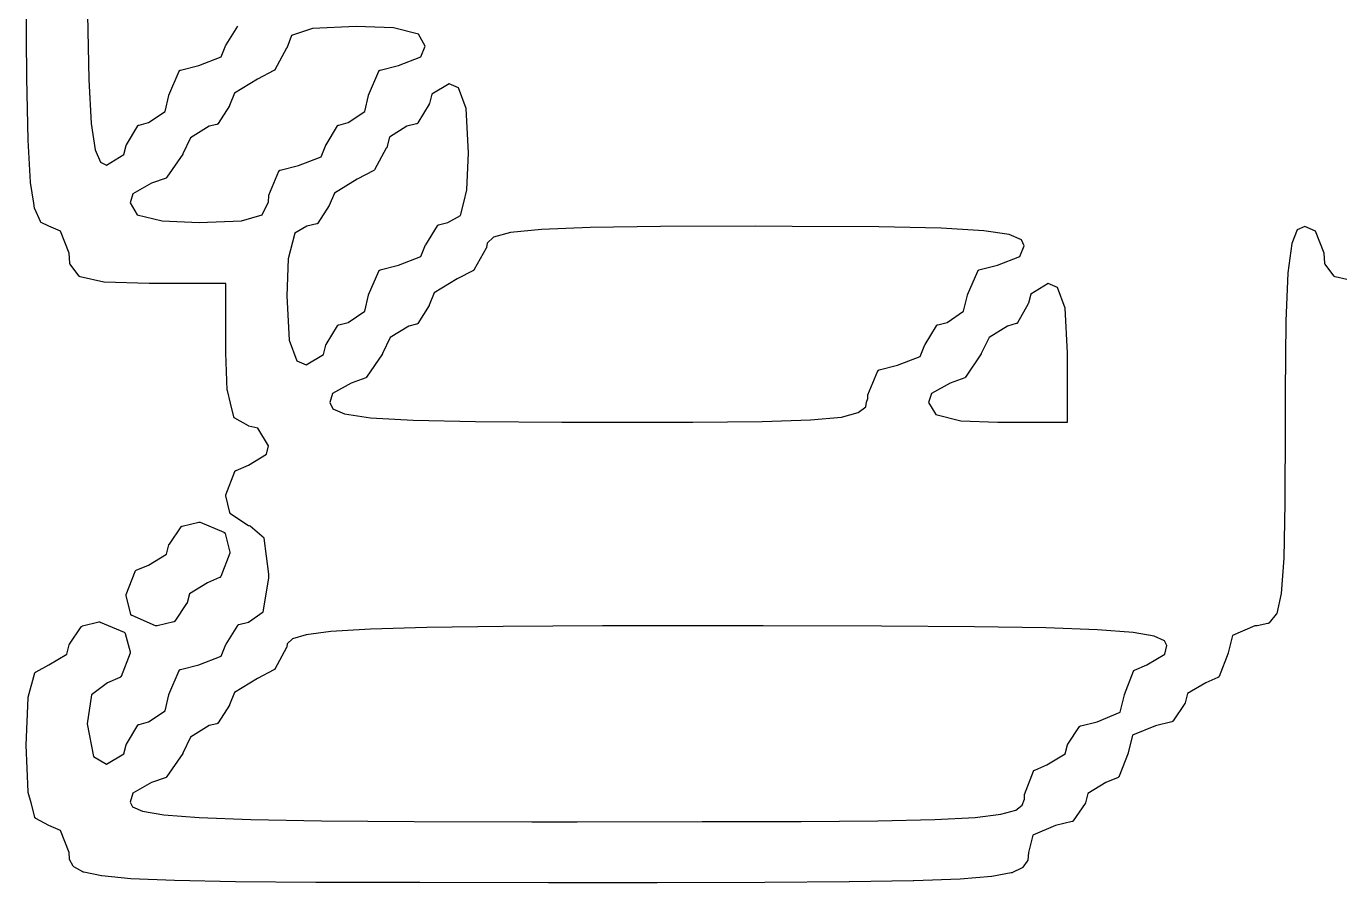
# Model space of a CAD drawing. Header units: millimetres. Extents: x 13 to 222, y -3 to 195.
# Drawn here: x 69.581 to 72.923, y 168.253 to 170.43 of the extents above; entities that cross this region are included whole.
import ezdxf

# ---------------------------------------------------------------- set-up
doc = ezdxf.new("R2010")
doc.units = ezdxf.units.MM
doc.header["$MEASUREMENT"] = 0
doc.layers.add('Silk', color=142, linetype='Continuous')

msp = doc.modelspace()

# ---------------------------------------------------------------- linework, layer by layer
at = {"layer": 'Silk', "linetype": 'Continuous'}
for p, q in [((69.582, 170.2991), (69.581, 170.5167)), ((69.737, 170.4603), (69.74, 170.2949)), ((70.09, 170.383), (70.119, 170.4311)), ((70.309, 170.4246), (70.256, 170.4066)), ((70.42, 170.4298), (70.309, 170.4246)), ((70.515, 170.4264), (70.42, 170.4298)), ((70.579, 170.4103), (70.515, 170.4264)), ((70.596, 170.3801), (70.579, 170.4103)), ((70.077, 170.3526), (70.089, 170.3823)), ((70.089, 170.3826), (70.09, 170.383)), ((70.089, 170.3823), (70.089, 170.3826)), ((70.256, 170.4066), (70.244, 170.3751)), ((70.585, 170.3526), (70.596, 170.3801)), ((70.02, 170.3307), (70.077, 170.3526)), ((70.243, 170.3746), (70.213, 170.3196)), ((70.244, 170.3751), (70.243, 170.3748)), ((70.243, 170.3748), (70.243, 170.3746)), ((70.528, 170.3307), (70.585, 170.3526)), ((69.944, 170.2553), (69.97, 170.316)), ((69.97, 170.3169), (69.971, 170.3172)), ((69.97, 170.3164), (69.97, 170.3169)), ((69.97, 170.316), (69.97, 170.3164)), ((69.971, 170.3178), (69.972, 170.3182)), ((69.971, 170.3174), (69.971, 170.3178)), ((69.971, 170.3172), (69.971, 170.3174)), ((69.972, 170.3185), (69.973, 170.3186)), ((69.972, 170.3183), (69.972, 170.3185)), ((69.972, 170.3182), (69.972, 170.3183)), ((69.973, 170.3189), (70.02, 170.3307)), ((69.973, 170.3186), (69.973, 170.3189)), ((70.211, 170.3176), (70.169, 170.2958)), ((70.212, 170.3182), (70.211, 170.3179)), ((70.211, 170.3179), (70.211, 170.3176)), ((70.213, 170.3191), (70.212, 170.3186)), ((70.212, 170.3186), (70.212, 170.3184)), ((70.212, 170.3184), (70.212, 170.3182)), ((70.213, 170.3196), (70.213, 170.3191)), ((70.452, 170.2553), (70.478, 170.316)), ((70.478, 170.3169), (70.479, 170.3172)), ((70.478, 170.3164), (70.478, 170.3169)), ((70.478, 170.316), (70.478, 170.3164)), ((70.479, 170.3178), (70.48, 170.3182)), ((70.479, 170.3174), (70.479, 170.3178)), ((70.479, 170.3172), (70.479, 170.3174)), ((70.48, 170.3185), (70.481, 170.3186)), ((70.48, 170.3183), (70.48, 170.3185)), ((70.48, 170.3182), (70.48, 170.3183)), ((70.481, 170.3189), (70.528, 170.3307)), ((70.481, 170.3186), (70.481, 170.3189)), ((69.586, 170.1411), (69.582, 170.2991)), ((69.582, 170.2991), (69.582, 170.2991)), ((69.582, 170.2991), (69.582, 170.2991)), ((69.74, 170.2949), (69.746, 170.1831)), ((70.169, 170.2958), (70.111, 170.2603)), ((70.657, 170.2841), (70.613, 170.2574)), ((70.681, 170.2743), (70.657, 170.2841)), ((69.934, 170.2141), (69.944, 170.2545)), ((69.944, 170.2549), (69.944, 170.2553)), ((69.944, 170.2545), (69.944, 170.2549)), ((70.111, 170.2603), (70.098, 170.2291)), ((70.442, 170.2141), (70.452, 170.2545)), ((70.452, 170.2549), (70.452, 170.2553)), ((70.452, 170.2545), (70.452, 170.2549)), ((70.613, 170.2574), (70.607, 170.234)), ((70.7, 170.2213), (70.681, 170.2743)), ((69.892, 170.1854), (69.934, 170.2141)), ((70.098, 170.2283), (70.069, 170.183)), ((70.098, 170.2291), (70.098, 170.2287)), ((70.098, 170.2287), (70.098, 170.2283)), ((70.4, 170.1854), (70.442, 170.2141)), ((70.606, 170.2327), (70.577, 170.1846)), ((70.607, 170.234), (70.606, 170.2333)), ((70.606, 170.2333), (70.606, 170.2327)), ((70.706, 170.1082), (70.7, 170.2213)), ((69.746, 170.1831), (69.756, 170.1159)), ((69.836, 170.129), (69.865, 170.1771)), ((69.865, 170.1779), (69.866, 170.1784)), ((69.865, 170.1774), (69.865, 170.1779)), ((69.865, 170.1772), (69.865, 170.1774)), ((69.865, 170.1771), (69.865, 170.1772)), ((69.866, 170.1786), (69.867, 170.1789)), ((69.866, 170.1785), (69.866, 170.1786)), ((69.866, 170.1784), (69.866, 170.1785)), ((69.867, 170.1792), (69.868, 170.1793)), ((69.867, 170.1789), (69.867, 170.1792)), ((69.868, 170.1793), (69.892, 170.1854)), ((69.868, 170.1793), (69.868, 170.1793)), ((70.046, 170.1761), (69.999, 170.1469)), ((70.066, 170.1808), (70.046, 170.1761)), ((70.067, 170.1809), (70.066, 170.1808)), ((70.066, 170.1808), (70.066, 170.1808)), ((70.068, 170.1814), (70.067, 170.1812)), ((70.067, 170.1812), (70.067, 170.1809)), ((70.069, 170.1822), (70.068, 170.1817)), ((70.068, 170.1817), (70.068, 170.1816)), ((70.068, 170.1816), (70.068, 170.1814)), ((70.069, 170.183), (70.069, 170.1828)), ((70.069, 170.1828), (70.069, 170.1826)), ((70.069, 170.1826), (70.069, 170.1822)), ((70.344, 170.129), (70.373, 170.1771)), ((70.373, 170.1779), (70.374, 170.1784)), ((70.373, 170.1774), (70.373, 170.1779)), ((70.373, 170.1772), (70.373, 170.1774)), ((70.373, 170.1771), (70.373, 170.1772)), ((70.374, 170.1786), (70.375, 170.1789)), ((70.374, 170.1785), (70.374, 170.1786)), ((70.374, 170.1784), (70.374, 170.1785)), ((70.375, 170.1792), (70.376, 170.1793)), ((70.375, 170.1789), (70.375, 170.1792)), ((70.376, 170.1793), (70.4, 170.1854)), ((70.376, 170.1793), (70.376, 170.1793)), ((70.549, 170.1761), (70.505, 170.1483)), ((70.574, 170.1823), (70.549, 170.1761)), ((70.575, 170.1827), (70.574, 170.1824)), ((70.574, 170.1824), (70.574, 170.1824)), ((70.574, 170.1824), (70.574, 170.1823)), ((70.576, 170.183), (70.575, 170.1827)), ((70.577, 170.1842), (70.576, 170.1837)), ((70.576, 170.1837), (70.576, 170.1832)), ((70.576, 170.1832), (70.576, 170.1831)), ((70.576, 170.1831), (70.576, 170.183)), ((70.577, 170.1846), (70.577, 170.1844)), ((70.577, 170.1844), (70.577, 170.1842)), ((69.999, 170.1469), (69.979, 170.1061)), ((70.505, 170.1483), (70.498, 170.1218)), ((69.586, 170.141), (69.586, 170.1411)), ((69.586, 170.1409), (69.586, 170.141)), ((69.592, 170.0337), (69.586, 170.1409)), ((69.756, 170.1159), (69.77, 170.0846)), ((69.829, 170.1042), (69.835, 170.1276)), ((69.835, 170.1283), (69.836, 170.129)), ((69.835, 170.1276), (69.835, 170.1283)), ((70.331, 170.0985), (70.343, 170.1283)), ((70.343, 170.1286), (70.344, 170.129)), ((70.343, 170.1283), (70.343, 170.1286)), ((70.497, 170.1206), (70.467, 170.0656)), ((70.498, 170.1212), (70.497, 170.1206)), ((70.498, 170.1218), (70.498, 170.1212)), ((70.702, 170.0142), (70.706, 170.1082)), ((69.77, 170.0846), (69.785, 170.0776)), ((69.785, 170.0776), (69.829, 170.1042)), ((69.979, 170.1054), (69.939, 170.0464)), ((69.979, 170.1061), (69.979, 170.1058)), ((69.979, 170.1058), (69.979, 170.1054)), ((70.227, 170.0649), (70.274, 170.0767)), ((70.274, 170.0767), (70.331, 170.0985)), ((69.937, 170.0445), (69.9, 170.0311)), ((69.938, 170.0452), (69.937, 170.0449)), ((69.937, 170.0449), (69.937, 170.0445)), ((69.939, 170.0464), (69.938, 170.0459)), ((69.938, 170.0459), (69.938, 170.0454)), ((69.938, 170.0454), (69.938, 170.0453)), ((69.938, 170.0453), (69.938, 170.0452)), ((70.198, 170.0013), (70.224, 170.062)), ((70.224, 170.0629), (70.225, 170.0632)), ((70.224, 170.0624), (70.224, 170.0629)), ((70.224, 170.062), (70.224, 170.0624)), ((70.225, 170.0638), (70.226, 170.0642)), ((70.225, 170.0634), (70.225, 170.0638)), ((70.225, 170.0632), (70.225, 170.0634)), ((70.226, 170.0645), (70.227, 170.0646)), ((70.226, 170.0643), (70.226, 170.0645)), ((70.226, 170.0642), (70.226, 170.0643)), ((70.227, 170.0646), (70.227, 170.0649)), ((70.423, 170.0418), (70.365, 170.0063)), ((70.465, 170.0636), (70.423, 170.0418)), ((70.466, 170.0642), (70.465, 170.0639)), ((70.465, 170.0639), (70.465, 170.0636)), ((70.467, 170.0651), (70.466, 170.0646)), ((70.466, 170.0646), (70.466, 170.0644)), ((70.466, 170.0644), (70.466, 170.0642)), ((70.467, 170.0656), (70.467, 170.0651)), ((69.592, 170.0335), (69.592, 170.0337)), ((69.592, 170.0332), (69.592, 170.0335)), ((69.6, 169.9805), (69.592, 170.0332)), ((69.9, 170.0311), (69.852, 170.0047)), ((70.694, 169.9824), (70.702, 170.0142)), ((69.602, 169.9677), (69.6, 169.9805)), ((69.852, 170.0047), (69.845, 169.9819)), ((69.845, 169.9819), (69.863, 169.9513)), ((70.181, 169.951), (70.197, 169.9839)), ((70.197, 169.9839), (70.198, 169.9996)), ((70.198, 170.0005), (70.198, 170.0013)), ((70.198, 170.0013), (70.198, 170.0013)), ((70.198, 170.0013), (70.198, 170.0013)), ((70.198, 169.9996), (70.198, 170.0005)), ((70.198, 169.9996), (70.198, 169.9996)), ((70.198, 169.9996), (70.198, 169.9996)), ((70.352, 169.9743), (70.323, 169.9299)), ((70.365, 170.0063), (70.352, 169.9751)), ((70.352, 169.9751), (70.352, 169.9747)), ((70.352, 169.9747), (70.352, 169.9743)), ((70.686, 169.9495), (70.694, 169.9824)), ((69.602, 169.9671), (69.602, 169.9677)), ((69.603, 169.9665), (69.602, 169.9671)), ((69.617, 169.9338), (69.603, 169.9665)), ((69.863, 169.9513), (69.927, 169.9353)), ((70.129, 169.9356), (70.181, 169.951)), ((70.654, 169.9315), (70.686, 169.9495)), ((69.617, 169.9337), (69.617, 169.9338)), ((69.617, 169.9336), (69.617, 169.9337)), ((69.617, 169.933), (69.617, 169.9336)), ((69.618, 169.9323), (69.617, 169.933)), ((69.618, 169.9322), (69.618, 169.9323)), ((69.618, 169.9323), (69.618, 169.9323)), ((69.618, 169.9317), (69.618, 169.9322)), ((69.619, 169.9313), (69.618, 169.9317)), ((69.619, 169.9312), (69.619, 169.9313)), ((69.619, 169.9313), (69.619, 169.9313)), ((69.638, 169.9223), (69.619, 169.9312)), ((69.638, 169.9222), (69.638, 169.9223)), ((69.638, 169.9223), (69.638, 169.9223)), ((69.668, 169.9096), (69.638, 169.9222)), ((69.69, 169.8531), (69.668, 169.9096)), ((69.927, 169.9353), (70.021, 169.9318)), ((70.021, 169.9318), (70.129, 169.9356)), ((70.295, 169.9221), (70.264, 169.9041)), ((70.32, 169.9277), (70.295, 169.9221)), ((70.321, 169.9281), (70.32, 169.9278)), ((70.32, 169.9278), (70.32, 169.9278)), ((70.32, 169.9278), (70.32, 169.9277)), ((70.322, 169.9285), (70.321, 169.9284)), ((70.321, 169.9284), (70.321, 169.9281)), ((70.323, 169.9296), (70.322, 169.9291)), ((70.322, 169.9291), (70.322, 169.9286)), ((70.322, 169.9286), (70.322, 169.9285)), ((70.323, 169.9299), (70.323, 169.9297)), ((70.323, 169.9297), (70.323, 169.9296)), ((70.598, 169.875), (70.627, 169.9231)), ((70.627, 169.9239), (70.628, 169.9244)), ((70.627, 169.9234), (70.627, 169.9239)), ((70.627, 169.9232), (70.627, 169.9234)), ((70.627, 169.9231), (70.627, 169.9232)), ((70.628, 169.9246), (70.629, 169.9249)), ((70.628, 169.9245), (70.628, 169.9246)), ((70.628, 169.9244), (70.628, 169.9245)), ((70.629, 169.9252), (70.63, 169.9253)), ((70.629, 169.9249), (70.629, 169.9252)), ((70.63, 169.9253), (70.654, 169.9315)), ((70.63, 169.9253), (70.63, 169.9253)), ((70.892, 169.914), (70.813, 169.9059)), ((71.016, 169.9189), (70.892, 169.914)), ((71.195, 169.9212), (71.016, 169.9189)), ((71.436, 169.9218), (71.195, 169.9212)), ((71.195, 169.9212), (71.195, 169.9212)), ((71.53, 169.9217), (71.436, 169.9218)), ((71.75, 169.9204), (71.53, 169.9217)), ((71.909, 169.917), (71.75, 169.9204)), ((72.017, 169.9107), (71.909, 169.917)), ((72.082, 169.9009), (72.017, 169.9107)), ((72.815, 169.9129), (72.801, 169.8779)), ((72.834, 169.9213), (72.815, 169.9129)), ((72.861, 169.9096), (72.834, 169.9213)), ((72.883, 169.8531), (72.861, 169.9096)), ((70.264, 169.9041), (70.247, 169.8394)), ((70.585, 169.8446), (70.597, 169.8743)), ((70.597, 169.8746), (70.598, 169.875)), ((70.597, 169.8743), (70.597, 169.8746)), ((70.754, 169.879), (70.752, 169.8681)), ((70.77, 169.8941), (70.754, 169.879)), ((70.813, 169.9059), (70.77, 169.8941)), ((72.113, 169.8877), (72.082, 169.9009)), ((72.12, 169.8723), (72.113, 169.8877)), ((72.801, 169.8779), (72.791, 169.8037)), ((69.692, 169.8284), (69.69, 169.8531)), ((70.528, 169.8227), (70.585, 169.8446)), ((70.751, 169.8666), (70.721, 169.8116)), ((70.752, 169.8673), (70.751, 169.8666)), ((70.752, 169.8681), (70.752, 169.8673)), ((72.052, 169.8227), (72.109, 169.8446)), ((72.109, 169.8446), (72.12, 169.8723)), ((72.885, 169.8284), (72.883, 169.8531)), ((69.692, 169.8279), (69.692, 169.8284)), ((69.692, 169.8274), (69.692, 169.8279)), ((69.692, 169.8271), (69.692, 169.8274)), ((69.692, 169.8267), (69.692, 169.8271)), ((69.693, 169.8263), (69.692, 169.8267)), ((69.693, 169.8258), (69.693, 169.8263)), ((69.715, 169.7955), (69.693, 169.8258)), ((70.247, 169.8394), (70.244, 169.7454)), ((70.452, 169.7473), (70.478, 169.808)), ((70.478, 169.8089), (70.479, 169.8092)), ((70.478, 169.8084), (70.478, 169.8089)), ((70.478, 169.808), (70.478, 169.8084)), ((70.479, 169.8098), (70.48, 169.8102)), ((70.479, 169.8094), (70.479, 169.8098)), ((70.479, 169.8092), (70.479, 169.8094)), ((70.48, 169.8105), (70.481, 169.8106)), ((70.48, 169.8103), (70.48, 169.8105)), ((70.48, 169.8102), (70.48, 169.8103)), ((70.481, 169.8109), (70.528, 169.8227)), ((70.481, 169.8106), (70.481, 169.8109)), ((70.719, 169.8096), (70.677, 169.7878)), ((70.72, 169.8102), (70.719, 169.8099)), ((70.719, 169.8099), (70.719, 169.8096)), ((70.721, 169.8111), (70.72, 169.8106)), ((70.72, 169.8106), (70.72, 169.8104)), ((70.72, 169.8104), (70.72, 169.8102)), ((70.721, 169.8116), (70.721, 169.8111)), ((71.976, 169.7473), (72.002, 169.808)), ((72.002, 169.8089), (72.003, 169.8092)), ((72.002, 169.8084), (72.002, 169.8089)), ((72.002, 169.808), (72.002, 169.8084)), ((72.003, 169.8098), (72.004, 169.8102)), ((72.003, 169.8094), (72.003, 169.8098)), ((72.003, 169.8092), (72.003, 169.8094)), ((72.004, 169.8105), (72.005, 169.8106)), ((72.004, 169.8103), (72.004, 169.8105)), ((72.004, 169.8102), (72.004, 169.8103)), ((72.005, 169.8109), (72.052, 169.8227)), ((72.005, 169.8106), (72.005, 169.8109)), ((72.885, 169.8279), (72.885, 169.8284)), ((72.885, 169.8274), (72.885, 169.8279)), ((72.885, 169.8271), (72.885, 169.8274)), ((72.885, 169.8267), (72.885, 169.8271)), ((72.886, 169.8263), (72.885, 169.8267)), ((72.886, 169.8258), (72.886, 169.8263)), ((72.908, 169.7955), (72.886, 169.8258)), ((69.715, 169.7954), (69.715, 169.7955)), ((69.715, 169.7955), (69.715, 169.7955)), ((69.715, 169.7949), (69.715, 169.7954)), ((69.716, 169.7943), (69.715, 169.7949)), ((69.716, 169.7942), (69.716, 169.7943)), ((69.716, 169.7943), (69.716, 169.7943)), ((69.717, 169.7939), (69.716, 169.7942)), ((69.718, 169.7936), (69.717, 169.7939)), ((69.778, 169.7799), (69.718, 169.7936)), ((69.718, 169.7936), (69.718, 169.7936)), ((69.718, 169.7936), (69.718, 169.7936)), ((69.779, 169.7798), (69.778, 169.7799)), ((69.778, 169.7799), (69.778, 169.7799)), ((69.894, 169.7767), (69.779, 169.7798)), ((70.089, 169.7767), (69.894, 169.7767)), ((69.894, 169.7767), (69.894, 169.7767)), ((69.894, 169.7767), (69.894, 169.7767)), ((70.089, 169.6002), (70.089, 169.7767)), ((70.677, 169.7878), (70.619, 169.7523)), ((72.181, 169.7761), (72.137, 169.7494)), ((72.205, 169.7663), (72.181, 169.7761)), ((72.791, 169.8037), (72.786, 169.6808)), ((72.908, 169.7954), (72.908, 169.7955)), ((72.908, 169.7955), (72.908, 169.7955)), ((72.909, 169.7949), (72.908, 169.7954)), ((72.909, 169.7943), (72.909, 169.7949)), ((72.909, 169.7942), (72.909, 169.7943)), ((72.909, 169.7943), (72.909, 169.7943)), ((72.91, 169.7939), (72.909, 169.7942)), ((72.911, 169.7936), (72.91, 169.7939)), ((72.971, 169.7799), (72.911, 169.7936)), ((72.911, 169.7936), (72.911, 169.7936)), ((72.911, 169.7936), (72.911, 169.7936)), ((70.244, 169.7454), (70.25, 169.6323)), ((70.442, 169.7061), (70.452, 169.7465)), ((70.452, 169.7469), (70.452, 169.7473)), ((70.452, 169.7465), (70.452, 169.7469)), ((70.619, 169.7523), (70.606, 169.7211)), ((71.966, 169.7061), (71.976, 169.7465)), ((71.976, 169.7469), (71.976, 169.7473)), ((71.976, 169.7465), (71.976, 169.7469)), ((72.137, 169.7494), (72.131, 169.726)), ((72.224, 169.7133), (72.205, 169.7663)), ((70.606, 169.7203), (70.577, 169.675)), ((70.606, 169.7211), (70.606, 169.7207)), ((70.606, 169.7207), (70.606, 169.7203)), ((72.13, 169.7248), (72.103, 169.6766)), ((72.131, 169.726), (72.13, 169.7254)), ((72.13, 169.7254), (72.13, 169.7248)), ((72.23, 169.6001), (72.224, 169.7133)), ((70.376, 169.6713), (70.4, 169.6774)), ((70.4, 169.6774), (70.442, 169.7061)), ((70.576, 169.6734), (70.575, 169.6732)), ((70.577, 169.6742), (70.576, 169.6737)), ((70.576, 169.6737), (70.576, 169.6736)), ((70.576, 169.6736), (70.576, 169.6734)), ((70.577, 169.675), (70.577, 169.6748)), ((70.577, 169.6748), (70.577, 169.6746)), ((70.577, 169.6746), (70.577, 169.6742)), ((71.9, 169.6713), (71.924, 169.6774)), ((71.924, 169.6774), (71.966, 169.7061)), ((72.1, 169.6743), (72.078, 169.6682)), ((72.101, 169.6744), (72.1, 169.6743)), ((72.102, 169.675), (72.101, 169.6747)), ((72.101, 169.6747), (72.101, 169.6744)), ((72.101, 169.6744), (72.101, 169.6744)), ((72.103, 169.6758), (72.102, 169.6753)), ((72.102, 169.6753), (72.102, 169.6752)), ((72.102, 169.6752), (72.102, 169.675)), ((72.103, 169.6766), (72.103, 169.6765)), ((72.103, 169.6765), (72.103, 169.6762)), ((72.103, 169.6762), (72.103, 169.6758)), ((72.786, 169.6808), (72.784, 169.4992)), ((70.344, 169.621), (70.373, 169.6691)), ((70.373, 169.6699), (70.374, 169.6704)), ((70.373, 169.6694), (70.373, 169.6699)), ((70.373, 169.6692), (70.373, 169.6694)), ((70.373, 169.6691), (70.373, 169.6692)), ((70.374, 169.6706), (70.375, 169.6709)), ((70.374, 169.6705), (70.374, 169.6706)), ((70.374, 169.6704), (70.374, 169.6705)), ((70.375, 169.6712), (70.376, 169.6713)), ((70.375, 169.6709), (70.375, 169.6712)), ((70.376, 169.6713), (70.376, 169.6713)), ((70.554, 169.6681), (70.507, 169.6389)), ((70.574, 169.6728), (70.554, 169.6681)), ((70.575, 169.6729), (70.574, 169.6728)), ((70.574, 169.6728), (70.574, 169.6728)), ((70.575, 169.6732), (70.575, 169.6729)), ((71.868, 169.621), (71.897, 169.6691)), ((71.897, 169.6699), (71.898, 169.6704)), ((71.897, 169.6694), (71.897, 169.6699)), ((71.897, 169.6692), (71.897, 169.6694)), ((71.897, 169.6691), (71.897, 169.6692)), ((71.898, 169.6706), (71.899, 169.6709)), ((71.898, 169.6705), (71.898, 169.6706)), ((71.898, 169.6704), (71.898, 169.6705)), ((71.899, 169.6712), (71.9, 169.6713)), ((71.899, 169.6709), (71.899, 169.6712)), ((71.9, 169.6713), (71.9, 169.6713)), ((72.078, 169.6682), (72.031, 169.6389)), ((70.25, 169.6323), (70.269, 169.5794)), ((70.337, 169.5962), (70.343, 169.6196)), ((70.343, 169.6203), (70.344, 169.621)), ((70.343, 169.6196), (70.343, 169.6203)), ((70.507, 169.6389), (70.487, 169.5981)), ((71.855, 169.5906), (71.867, 169.6203)), ((71.867, 169.6206), (71.868, 169.621)), ((71.867, 169.6203), (71.867, 169.6206)), ((72.031, 169.6389), (72.011, 169.5981)), ((70.089, 169.6001), (70.089, 169.6002)), ((70.089, 169.6002), (70.089, 169.6002)), ((70.092, 169.5053), (70.089, 169.6001)), ((70.269, 169.5794), (70.293, 169.5695)), ((70.293, 169.5695), (70.337, 169.5962)), ((70.487, 169.5974), (70.447, 169.5384)), ((70.487, 169.5981), (70.487, 169.5978)), ((70.487, 169.5978), (70.487, 169.5974)), ((71.798, 169.5687), (71.855, 169.5906)), ((72.011, 169.5974), (71.971, 169.5384)), ((72.011, 169.5981), (72.011, 169.5978)), ((72.011, 169.5978), (72.011, 169.5974)), ((72.23, 169.4238), (72.23, 169.6001)), ((71.722, 169.4933), (71.748, 169.554)), ((71.748, 169.5549), (71.749, 169.5552)), ((71.748, 169.5544), (71.748, 169.5549)), ((71.748, 169.554), (71.748, 169.5544)), ((71.749, 169.5558), (71.75, 169.5562)), ((71.749, 169.5554), (71.749, 169.5558)), ((71.749, 169.5552), (71.749, 169.5554)), ((71.75, 169.5565), (71.751, 169.5566)), ((71.75, 169.5563), (71.75, 169.5565)), ((71.75, 169.5562), (71.75, 169.5563)), ((71.751, 169.5569), (71.798, 169.5687)), ((71.751, 169.5566), (71.751, 169.5569)), ((70.408, 169.5231), (70.36, 169.4967)), ((70.445, 169.5365), (70.408, 169.5231)), ((70.446, 169.5372), (70.445, 169.5369)), ((70.445, 169.5369), (70.445, 169.5365)), ((70.447, 169.5384), (70.446, 169.5379)), ((70.446, 169.5379), (70.446, 169.5374)), ((70.446, 169.5374), (70.446, 169.5373)), ((70.446, 169.5373), (70.446, 169.5372)), ((71.932, 169.5231), (71.884, 169.4967)), ((71.969, 169.5365), (71.932, 169.5231)), ((71.97, 169.5372), (71.969, 169.5369)), ((71.969, 169.5369), (71.969, 169.5365)), ((71.971, 169.5384), (71.97, 169.5379)), ((71.97, 169.5379), (71.97, 169.5374)), ((71.97, 169.5374), (71.97, 169.5373)), ((71.97, 169.5373), (71.97, 169.5372)), ((70.092, 169.5048), (70.092, 169.5053)), ((70.093, 169.5043), (70.092, 169.5048)), ((70.101, 169.472), (70.093, 169.5043)), ((70.36, 169.4967), (70.353, 169.4737)), ((70.353, 169.4737), (70.361, 169.4579)), ((71.717, 169.4631), (71.719, 169.4744)), ((71.719, 169.4744), (71.722, 169.4842)), ((71.719, 169.4744), (71.719, 169.4744)), ((71.722, 169.4932), (71.722, 169.4933)), ((71.722, 169.4924), (71.722, 169.4932)), ((71.722, 169.4932), (71.722, 169.4932)), ((71.722, 169.4916), (71.722, 169.4924)), ((71.722, 169.4915), (71.722, 169.4916)), ((71.722, 169.4916), (71.722, 169.4916)), ((71.722, 169.4842), (71.722, 169.4915)), ((71.884, 169.4967), (71.877, 169.4739)), ((71.877, 169.4739), (71.895, 169.4433)), ((72.784, 169.4992), (72.784, 169.4188)), ((70.109, 169.437), (70.101, 169.472)), ((70.361, 169.4579), (70.391, 169.4447)), ((70.391, 169.4447), (70.457, 169.4349)), ((71.655, 169.4368), (71.698, 169.448)), ((71.698, 169.448), (71.717, 169.4631)), ((71.895, 169.4433), (71.959, 169.4273)), ((70.109, 169.4368), (70.109, 169.437)), ((70.109, 169.4365), (70.109, 169.4368)), ((70.11, 169.436), (70.109, 169.4365)), ((70.11, 169.4354), (70.11, 169.436)), ((70.11, 169.4352), (70.11, 169.4354)), ((70.11, 169.435), (70.11, 169.4352)), ((70.111, 169.4346), (70.11, 169.435)), ((70.111, 169.4342), (70.111, 169.4346)), ((70.111, 169.4341), (70.111, 169.4342)), ((70.112, 169.4339), (70.111, 169.4341)), ((70.146, 169.4145), (70.112, 169.4339)), ((70.146, 169.4142), (70.146, 169.4145)), ((70.147, 169.414), (70.146, 169.4142)), ((70.17, 169.4081), (70.147, 169.414)), ((70.197, 169.3636), (70.17, 169.4081)), ((70.457, 169.4349), (70.565, 169.4286)), ((70.565, 169.4286), (70.724, 169.4252)), ((70.724, 169.4252), (70.944, 169.4239)), ((70.944, 169.4239), (71.037, 169.4238)), ((71.037, 169.4238), (71.277, 169.4241)), ((71.277, 169.4241), (71.453, 169.4257)), ((71.453, 169.4257), (71.576, 169.4296)), ((71.576, 169.4296), (71.655, 169.4368)), ((71.959, 169.4273), (72.053, 169.4238)), ((72.053, 169.4238), (72.23, 169.4238)), ((72.784, 169.4188), (72.783, 169.2178)), ((72.784, 169.4188), (72.784, 169.4188)), ((70.146, 169.3144), (70.192, 169.3422)), ((70.192, 169.3422), (70.197, 169.3636)), ((70.115, 169.3011), (70.146, 169.3144)), ((70.089, 169.2392), (70.112, 169.2983)), ((70.112, 169.2992), (70.113, 169.2998)), ((70.112, 169.2988), (70.112, 169.2992)), ((70.112, 169.2985), (70.112, 169.2988)), ((70.112, 169.2983), (70.112, 169.2985)), ((70.113, 169.3001), (70.114, 169.3005)), ((70.113, 169.2999), (70.113, 169.3001)), ((70.113, 169.2998), (70.113, 169.2999)), ((70.114, 169.3009), (70.115, 169.3011)), ((70.114, 169.3005), (70.114, 169.3009)), ((70.114, 169.3009), (70.114, 169.3009)), ((70.089, 169.2386), (70.089, 169.2392)), ((70.089, 169.238), (70.089, 169.2386)), ((70.089, 169.2377), (70.089, 169.238)), ((70.089, 169.2375), (70.089, 169.2377)), ((70.089, 169.2369), (70.089, 169.2375)), ((70.089, 169.2362), (70.089, 169.2369)), ((70.099, 169.1939), (70.089, 169.2362)), ((72.783, 169.2177), (72.781, 169.0781)), ((72.783, 169.2178), (72.783, 169.2177)), ((72.783, 169.2177), (72.783, 169.2177)), ((70.099, 169.1938), (70.099, 169.1939)), ((70.099, 169.1937), (70.099, 169.1938)), ((70.099, 169.193), (70.099, 169.1937)), ((70.1, 169.1923), (70.099, 169.193)), ((70.1, 169.1922), (70.1, 169.1923)), ((70.1, 169.1921), (70.1, 169.1922)), ((70.1, 169.1916), (70.1, 169.1921)), ((70.101, 169.191), (70.1, 169.1916)), ((70.101, 169.1909), (70.101, 169.191)), ((70.101, 169.191), (70.101, 169.191)), ((70.145, 169.1607), (70.101, 169.1909)), ((69.945, 169.1132), (69.975, 169.1575)), ((69.975, 169.1577), (69.976, 169.1582)), ((69.975, 169.1576), (69.975, 169.1577)), ((69.975, 169.1575), (69.975, 169.1576)), ((69.976, 169.1589), (69.977, 169.1592)), ((69.976, 169.1588), (69.976, 169.1589)), ((69.976, 169.1582), (69.976, 169.1588)), ((69.976, 169.1588), (69.976, 169.1588)), ((69.977, 169.1592), (69.978, 169.1595)), ((69.978, 169.1596), (70.02, 169.1697)), ((69.978, 169.1595), (69.978, 169.1596)), ((69.978, 169.1595), (69.978, 169.1595)), ((70.02, 169.1697), (70.021, 169.1697)), ((70.021, 169.1697), (70.022, 169.1698)), ((70.022, 169.1698), (70.022, 169.1698)), ((70.022, 169.1698), (70.023, 169.1696)), ((70.022, 169.1698), (70.022, 169.1698)), ((70.023, 169.1696), (70.023, 169.1694)), ((70.023, 169.1694), (70.084, 169.1438)), ((70.084, 169.1438), (70.084, 169.1435)), ((70.084, 169.1435), (70.085, 169.1432)), ((70.085, 169.1432), (70.085, 169.143)), ((70.085, 169.143), (70.085, 169.1428)), ((70.085, 169.1428), (70.086, 169.1424)), ((70.086, 169.1424), (70.086, 169.142)), ((70.086, 169.142), (70.086, 169.1417)), ((70.086, 169.1417), (70.086, 169.1414)), ((70.086, 169.1414), (70.087, 169.1409)), ((70.087, 169.1409), (70.087, 169.1404)), ((70.087, 169.1404), (70.099, 169.0935)), ((70.146, 169.1605), (70.145, 169.1607)), ((70.146, 169.1602), (70.146, 169.1605)), ((70.147, 169.1601), (70.146, 169.1602)), ((70.147, 169.16), (70.147, 169.1601)), ((70.148, 169.1599), (70.147, 169.16)), ((70.148, 169.1598), (70.148, 169.1599)), ((70.151, 169.1597), (70.148, 169.1598)), ((70.186, 169.1292), (70.151, 169.1597)), ((69.938, 169.0882), (69.944, 169.1116)), ((69.944, 169.1124), (69.945, 169.1132)), ((69.944, 169.1116), (69.944, 169.1124)), ((69.944, 169.1116), (69.944, 169.1116)), ((69.944, 169.1116), (69.944, 169.1116)), ((69.945, 169.1132), (69.945, 169.1132)), ((69.945, 169.1132), (69.945, 169.1132)), ((70.198, 169.0375), (70.186, 169.1292)), ((69.892, 169.0604), (69.938, 169.0882)), ((70.099, 169.0904), (70.076, 169.0313)), ((70.099, 169.0935), (70.099, 169.0928)), ((70.099, 169.0928), (70.099, 169.0922)), ((70.099, 169.0922), (70.099, 169.0919)), ((70.099, 169.0919), (70.099, 169.0917)), ((70.099, 169.0917), (70.099, 169.0911)), ((70.099, 169.0911), (70.099, 169.0904)), ((72.781, 169.0778), (72.774, 168.9885)), ((72.781, 169.0781), (72.781, 169.078)), ((72.781, 169.078), (72.781, 169.0778)), ((69.835, 168.9852), (69.858, 169.0443)), ((69.858, 169.0452), (69.859, 169.0458)), ((69.858, 169.0448), (69.858, 169.0452)), ((69.858, 169.0445), (69.858, 169.0448)), ((69.858, 169.0443), (69.858, 169.0445)), ((69.859, 169.0461), (69.86, 169.0465)), ((69.859, 169.0459), (69.859, 169.0461)), ((69.859, 169.0458), (69.859, 169.0459)), ((69.86, 169.0469), (69.861, 169.0471)), ((69.86, 169.0465), (69.86, 169.0469)), ((69.86, 169.0469), (69.86, 169.0469)), ((69.861, 169.0471), (69.892, 169.0604)), ((70.042, 169.0152), (69.996, 168.9874)), ((70.073, 169.0285), (70.042, 169.0152)), ((70.074, 169.0288), (70.073, 169.0287)), ((70.073, 169.0287), (70.073, 169.0285)), ((70.075, 169.0295), (70.074, 169.0291)), ((70.074, 169.0291), (70.074, 169.0288)), ((70.076, 169.0309), (70.075, 169.0304)), ((70.075, 169.0304), (70.075, 169.0299)), ((70.075, 169.0299), (70.075, 169.0297)), ((70.075, 169.0297), (70.075, 169.0295)), ((70.076, 169.0313), (70.076, 169.0311)), ((70.076, 169.0311), (70.076, 169.0309)), ((70.184, 168.9413), (70.198, 169.0267)), ((70.198, 169.0267), (70.198, 169.0375)), ((69.835, 168.9845), (69.835, 168.9852)), ((69.835, 168.9839), (69.835, 168.9845)), ((69.835, 168.9837), (69.835, 168.9839)), ((69.835, 168.9835), (69.835, 168.9837)), ((69.835, 168.9828), (69.835, 168.9835)), ((69.835, 168.9822), (69.835, 168.9828)), ((69.847, 168.9352), (69.835, 168.9822)), ((69.996, 168.9874), (69.99, 168.964)), ((72.774, 168.9877), (72.763, 168.9375)), ((72.774, 168.9885), (72.774, 168.9881)), ((72.774, 168.9881), (72.774, 168.9877)), ((69.989, 168.9624), (69.959, 168.9181)), ((69.99, 168.9632), (69.989, 168.9624)), ((69.989, 168.9624), (69.989, 168.9624)), ((69.989, 168.9624), (69.989, 168.9624)), ((69.99, 168.964), (69.99, 168.964)), ((69.99, 168.964), (69.99, 168.964)), ((69.99, 168.964), (69.99, 168.9632)), ((70.146, 168.9154), (70.184, 168.9413)), ((69.722, 168.9049), (69.723, 168.9052)), ((69.722, 168.9048), (69.722, 168.9049)), ((69.722, 168.9042), (69.722, 168.9048)), ((69.722, 168.9048), (69.722, 168.9048)), ((69.723, 168.9052), (69.724, 168.9055)), ((69.724, 168.9056), (69.766, 168.9157)), ((69.724, 168.9055), (69.724, 168.9056)), ((69.724, 168.9055), (69.724, 168.9055)), ((69.766, 168.9157), (69.767, 168.9157)), ((69.767, 168.9157), (69.768, 168.9158)), ((69.768, 168.9158), (69.768, 168.9158)), ((69.768, 168.9158), (69.768, 168.9158)), ((69.768, 168.9158), (69.769, 168.9156)), ((69.769, 168.9156), (69.769, 168.9154)), ((69.769, 168.9154), (69.83, 168.8898)), ((69.847, 168.9347), (69.847, 168.9352)), ((69.847, 168.9342), (69.847, 168.9347)), ((69.848, 168.9339), (69.847, 168.9342)), ((69.848, 168.9337), (69.848, 168.9339)), ((69.848, 168.9333), (69.848, 168.9337)), ((69.848, 168.9328), (69.848, 168.9333)), ((69.849, 168.9326), (69.848, 168.9328)), ((69.849, 168.9324), (69.849, 168.9326)), ((69.849, 168.9322), (69.849, 168.9324)), ((69.85, 168.9319), (69.849, 168.9322)), ((69.91, 168.9062), (69.85, 168.9319)), ((69.911, 168.906), (69.91, 168.9062)), ((69.912, 168.9058), (69.911, 168.906)), ((69.913, 168.9059), (69.912, 168.9058)), ((69.912, 168.9058), (69.912, 168.9059)), ((69.912, 168.9059), (69.912, 168.9058)), ((69.914, 168.9059), (69.913, 168.9059)), ((69.956, 168.9161), (69.914, 168.9059)), ((69.957, 168.9164), (69.956, 168.9161)), ((69.956, 168.9161), (69.956, 168.9161)), ((69.956, 168.9161), (69.956, 168.9161)), ((69.958, 168.9167), (69.957, 168.9164)), ((69.959, 168.9179), (69.958, 168.9174)), ((69.958, 168.9174), (69.958, 168.9169)), ((69.958, 168.9169), (69.958, 168.9168)), ((69.958, 168.9168), (69.958, 168.9167)), ((69.959, 168.9181), (69.959, 168.918)), ((69.959, 168.918), (69.959, 168.9179)), ((70.09, 168.859), (70.119, 168.9071)), ((70.119, 168.9079), (70.12, 168.9084)), ((70.119, 168.9074), (70.119, 168.9079)), ((70.119, 168.9072), (70.119, 168.9074)), ((70.119, 168.9071), (70.119, 168.9072)), ((70.12, 168.9086), (70.121, 168.9089)), ((70.12, 168.9085), (70.12, 168.9086)), ((70.12, 168.9084), (70.12, 168.9085)), ((70.121, 168.9092), (70.122, 168.9093)), ((70.121, 168.9089), (70.121, 168.9092)), ((70.122, 168.9093), (70.146, 168.9154)), ((70.122, 168.9093), (70.122, 168.9093)), ((71.047, 168.9055), (70.794, 168.9043)), ((71.364, 168.9058), (71.047, 168.9055)), ((71.456, 168.9058), (71.364, 168.9058)), ((71.757, 168.9052), (71.456, 168.9058)), ((71.994, 168.9035), (71.757, 168.9052)), ((72.707, 168.9058), (72.65, 168.8815)), ((72.712, 168.9059), (72.707, 168.9058)), ((72.713, 168.906), (72.712, 168.906)), ((72.712, 168.906), (72.712, 168.9059)), ((72.74, 168.9114), (72.713, 168.906)), ((72.741, 168.9117), (72.74, 168.9114)), ((72.742, 168.912), (72.741, 168.9117)), ((72.743, 168.9131), (72.742, 168.9126)), ((72.742, 168.9126), (72.742, 168.9121)), ((72.742, 168.9121), (72.742, 168.912)), ((72.742, 168.912), (72.742, 168.912)), ((72.761, 168.9354), (72.743, 168.9131)), ((72.762, 168.9357), (72.761, 168.9354)), ((72.763, 168.9375), (72.762, 168.9372)), ((72.762, 168.9372), (72.762, 168.9369)), ((72.762, 168.9369), (72.762, 168.9364)), ((72.762, 168.9364), (72.762, 168.9359)), ((72.762, 168.9359), (72.762, 168.9357)), ((69.691, 168.8592), (69.721, 168.9035)), ((69.721, 168.9037), (69.722, 168.9042)), ((69.721, 168.9036), (69.721, 168.9037)), ((69.721, 168.9035), (69.721, 168.9036)), ((69.83, 168.8898), (69.83, 168.8895)), ((69.83, 168.8895), (69.831, 168.8892)), ((69.831, 168.8892), (69.831, 168.889)), ((69.831, 168.889), (69.831, 168.8888)), ((69.831, 168.8888), (69.832, 168.8884)), ((69.832, 168.8884), (69.832, 168.888)), ((69.832, 168.888), (69.832, 168.8877)), ((69.832, 168.8877), (69.832, 168.8874)), ((69.832, 168.8874), (69.833, 168.8869)), ((69.833, 168.8869), (69.833, 168.8864)), ((69.833, 168.8864), (69.845, 168.8395)), ((70.258, 168.8725), (70.245, 168.86)), ((70.293, 168.8833), (70.258, 168.8725)), ((70.356, 168.8917), (70.293, 168.8833)), ((70.457, 168.8978), (70.356, 168.8917)), ((70.6, 168.9018), (70.457, 168.8978)), ((70.794, 168.9043), (70.6, 168.9018)), ((70.794, 168.9043), (70.794, 168.9043)), ((72.175, 168.9004), (71.994, 168.9035)), ((71.994, 168.9035), (71.994, 168.9035)), ((72.307, 168.8955), (72.175, 168.9004)), ((72.397, 168.8886), (72.307, 168.8955)), ((72.451, 168.8793), (72.397, 168.8886)), ((72.477, 168.868), (72.451, 168.8793)), ((72.65, 168.8815), (72.639, 168.837)), ((69.684, 168.8342), (69.69, 168.8576)), ((69.69, 168.8584), (69.691, 168.8592)), ((69.69, 168.8576), (69.69, 168.8584)), ((69.69, 168.8576), (69.69, 168.8576)), ((69.69, 168.8576), (69.69, 168.8576)), ((69.691, 168.8592), (69.691, 168.8592)), ((69.691, 168.8592), (69.691, 168.8592)), ((69.845, 168.8395), (69.845, 168.8388)), ((69.845, 168.8388), (69.845, 168.8382)), ((69.845, 168.8382), (69.845, 168.8379)), ((69.845, 168.8379), (69.845, 168.8377)), ((70.077, 168.8286), (70.089, 168.8583)), ((70.089, 168.8586), (70.09, 168.859)), ((70.089, 168.8583), (70.089, 168.8586)), ((70.243, 168.8506), (70.213, 168.7956)), ((70.244, 168.8513), (70.243, 168.8506)), ((70.245, 168.86), (70.244, 168.8521)), ((70.244, 168.8521), (70.244, 168.8513)), ((72.483, 168.8558), (72.477, 168.868)), ((72.478, 168.8342), (72.483, 168.8558)), ((69.606, 168.7891), (69.638, 168.8063)), ((69.638, 168.8063), (69.684, 168.8342)), ((69.845, 168.8364), (69.822, 168.7773)), ((69.845, 168.8377), (69.845, 168.8371)), ((69.845, 168.8371), (69.845, 168.8364)), ((69.973, 168.7949), (70.02, 168.8067)), ((70.02, 168.8067), (70.077, 168.8286)), ((72.401, 168.7931), (72.432, 168.8064)), ((72.432, 168.8064), (72.478, 168.8342)), ((72.639, 168.8364), (72.616, 168.7773)), ((72.639, 168.837), (72.639, 168.8367)), ((72.639, 168.8367), (72.639, 168.8364)), ((69.586, 168.7241), (69.603, 168.786)), ((69.603, 168.7866), (69.604, 168.7871)), ((69.603, 168.7863), (69.603, 168.7866)), ((69.603, 168.786), (69.603, 168.7863)), ((69.604, 168.788), (69.605, 168.7884)), ((69.604, 168.7878), (69.604, 168.788)), ((69.604, 168.7876), (69.604, 168.7878)), ((69.604, 168.7871), (69.604, 168.7876)), ((69.605, 168.7889), (69.606, 168.7891)), ((69.605, 168.7888), (69.605, 168.7889)), ((69.605, 168.7884), (69.605, 168.7888)), ((69.819, 168.7745), (69.788, 168.7613)), ((69.82, 168.7748), (69.819, 168.7747)), ((69.819, 168.7747), (69.819, 168.7745)), ((69.821, 168.7755), (69.82, 168.7751)), ((69.82, 168.7751), (69.82, 168.7748)), ((69.822, 168.7769), (69.821, 168.7764)), ((69.821, 168.7764), (69.821, 168.7759)), ((69.821, 168.7759), (69.821, 168.7757)), ((69.821, 168.7757), (69.821, 168.7755)), ((69.822, 168.7773), (69.822, 168.7771)), ((69.822, 168.7771), (69.822, 168.7769)), ((69.944, 168.7313), (69.97, 168.792)), ((69.97, 168.7929), (69.971, 168.7932)), ((69.97, 168.7924), (69.97, 168.7929)), ((69.97, 168.792), (69.97, 168.7924)), ((69.971, 168.7938), (69.972, 168.7942)), ((69.971, 168.7934), (69.971, 168.7938)), ((69.971, 168.7932), (69.971, 168.7934)), ((69.972, 168.7945), (69.973, 168.7946)), ((69.972, 168.7943), (69.972, 168.7945)), ((69.972, 168.7942), (69.972, 168.7943)), ((69.973, 168.7946), (69.973, 168.7949)), ((70.169, 168.7718), (70.111, 168.7363)), ((70.211, 168.7936), (70.169, 168.7718)), ((70.212, 168.7942), (70.211, 168.7939)), ((70.211, 168.7939), (70.211, 168.7936)), ((70.213, 168.7951), (70.212, 168.7946)), ((70.212, 168.7946), (70.212, 168.7944)), ((70.212, 168.7944), (70.212, 168.7942)), ((70.213, 168.7956), (70.213, 168.7951)), ((72.375, 168.7312), (72.398, 168.7903)), ((72.398, 168.7912), (72.399, 168.7918)), ((72.398, 168.7908), (72.398, 168.7912)), ((72.398, 168.7905), (72.398, 168.7908)), ((72.398, 168.7903), (72.398, 168.7905)), ((72.399, 168.7921), (72.4, 168.7925)), ((72.399, 168.7919), (72.399, 168.7921)), ((72.399, 168.7918), (72.399, 168.7919)), ((72.4, 168.7929), (72.401, 168.7931)), ((72.4, 168.7925), (72.4, 168.7929)), ((72.4, 168.7929), (72.4, 168.7929)), ((72.613, 168.7745), (72.582, 168.7612)), ((72.614, 168.7748), (72.613, 168.7747)), ((72.613, 168.7747), (72.613, 168.7745)), ((72.615, 168.7755), (72.614, 168.7751)), ((72.614, 168.7751), (72.614, 168.7748)), ((72.616, 168.7769), (72.615, 168.7764)), ((72.615, 168.7764), (72.615, 168.7759)), ((72.615, 168.7759), (72.615, 168.7757)), ((72.615, 168.7757), (72.615, 168.7755)), ((72.616, 168.7773), (72.616, 168.7771)), ((72.616, 168.7771), (72.616, 168.7769)), ((69.788, 168.7613), (69.747, 168.7305)), ((72.582, 168.7612), (72.536, 168.7334)), ((69.581, 168.6026), (69.586, 168.7229)), ((69.586, 168.7235), (69.586, 168.7241)), ((69.586, 168.7229), (69.586, 168.7235)), ((69.747, 168.7305), (69.736, 168.6569)), ((69.934, 168.6901), (69.944, 168.7305)), ((69.944, 168.7309), (69.944, 168.7313)), ((69.944, 168.7305), (69.944, 168.7309)), ((70.098, 168.7043), (70.069, 168.659)), ((70.111, 168.7363), (70.098, 168.7051)), ((70.098, 168.7051), (70.098, 168.7047)), ((70.098, 168.7047), (70.098, 168.7043)), ((72.364, 168.6861), (72.375, 168.7306)), ((72.375, 168.7309), (72.375, 168.7312)), ((72.375, 168.7306), (72.375, 168.7309)), ((72.529, 168.7084), (72.499, 168.6641)), ((72.53, 168.7092), (72.529, 168.7084)), ((72.529, 168.7084), (72.529, 168.7084)), ((72.529, 168.7084), (72.529, 168.7084)), ((72.536, 168.7334), (72.53, 168.71)), ((72.53, 168.71), (72.53, 168.71)), ((72.53, 168.71), (72.53, 168.71)), ((72.53, 168.71), (72.53, 168.7092)), ((69.892, 168.6614), (69.934, 168.6901)), ((72.306, 168.6616), (72.364, 168.6861)), ((69.736, 168.6569), (69.752, 168.5735)), ((69.836, 168.605), (69.865, 168.6531)), ((69.865, 168.6539), (69.866, 168.6544)), ((69.865, 168.6534), (69.865, 168.6539)), ((69.865, 168.6532), (69.865, 168.6534)), ((69.865, 168.6531), (69.865, 168.6532)), ((69.866, 168.6546), (69.867, 168.6549)), ((69.866, 168.6545), (69.866, 168.6546)), ((69.866, 168.6544), (69.866, 168.6545)), ((69.867, 168.6552), (69.868, 168.6553)), ((69.867, 168.6549), (69.867, 168.6552)), ((69.868, 168.6553), (69.892, 168.6614)), ((69.868, 168.6553), (69.868, 168.6553)), ((70.046, 168.6521), (69.999, 168.6229)), ((70.066, 168.6568), (70.046, 168.6521)), ((70.067, 168.6569), (70.066, 168.6568)), ((70.066, 168.6568), (70.066, 168.6568)), ((70.068, 168.6574), (70.067, 168.6572)), ((70.067, 168.6572), (70.067, 168.6569)), ((70.069, 168.6582), (70.068, 168.6577)), ((70.068, 168.6577), (70.068, 168.6576)), ((70.068, 168.6576), (70.068, 168.6574)), ((70.069, 168.659), (70.069, 168.6588)), ((70.069, 168.6588), (70.069, 168.6586)), ((70.069, 168.6586), (70.069, 168.6582)), ((72.231, 168.6052), (72.261, 168.6495)), ((72.261, 168.6497), (72.262, 168.6502)), ((72.261, 168.6496), (72.261, 168.6497)), ((72.261, 168.6495), (72.261, 168.6496)), ((72.262, 168.6509), (72.263, 168.6512)), ((72.262, 168.6508), (72.262, 168.6509)), ((72.262, 168.6502), (72.262, 168.6508)), ((72.262, 168.6508), (72.262, 168.6508)), ((72.263, 168.6512), (72.264, 168.6515)), ((72.264, 168.6516), (72.306, 168.6616)), ((72.264, 168.6515), (72.264, 168.6516)), ((72.264, 168.6515), (72.264, 168.6515)), ((72.454, 168.652), (72.396, 168.6275)), ((72.496, 168.6621), (72.454, 168.652)), ((72.497, 168.6624), (72.496, 168.6621)), ((72.496, 168.6621), (72.496, 168.6621)), ((72.496, 168.6621), (72.496, 168.6621)), ((72.498, 168.6627), (72.497, 168.6624)), ((72.499, 168.6639), (72.498, 168.6634)), ((72.498, 168.6634), (72.498, 168.6629)), ((72.498, 168.6629), (72.498, 168.6628)), ((72.498, 168.6628), (72.498, 168.6627)), ((72.499, 168.6641), (72.499, 168.664)), ((72.499, 168.664), (72.499, 168.6639)), ((69.835, 168.6043), (69.836, 168.605)), ((69.835, 168.6036), (69.835, 168.6043)), ((69.999, 168.6229), (69.979, 168.5821)), ((72.23, 168.6044), (72.231, 168.6052)), ((72.23, 168.6036), (72.23, 168.6044)), ((72.231, 168.6052), (72.231, 168.6052)), ((72.231, 168.6052), (72.231, 168.6052)), ((72.396, 168.6275), (72.385, 168.583)), ((69.581, 168.6024), (69.581, 168.6026)), ((69.581, 168.6022), (69.581, 168.6024)), ((69.586, 168.4834), (69.581, 168.6022)), ((69.752, 168.5735), (69.785, 168.5538)), ((69.785, 168.5538), (69.829, 168.5802)), ((69.829, 168.5802), (69.835, 168.6036)), ((69.979, 168.5814), (69.939, 168.5224)), ((69.979, 168.5821), (69.979, 168.5818)), ((69.979, 168.5818), (69.979, 168.5814)), ((72.178, 168.5524), (72.224, 168.5802)), ((72.224, 168.5802), (72.23, 168.6036)), ((72.23, 168.6036), (72.23, 168.6036)), ((72.23, 168.6036), (72.23, 168.6036)), ((72.385, 168.5824), (72.362, 168.5233)), ((72.385, 168.583), (72.385, 168.5827)), ((72.385, 168.5827), (72.385, 168.5824)), ((72.144, 168.5372), (72.145, 168.5378)), ((72.144, 168.5368), (72.144, 168.5372)), ((72.145, 168.5381), (72.146, 168.5385)), ((72.145, 168.5379), (72.145, 168.5381)), ((72.145, 168.5378), (72.145, 168.5379)), ((72.146, 168.5389), (72.147, 168.5391)), ((72.146, 168.5385), (72.146, 168.5389)), ((72.146, 168.5389), (72.146, 168.5389)), ((72.147, 168.5391), (72.178, 168.5524)), ((69.9, 168.5071), (69.852, 168.4807)), ((69.937, 168.5205), (69.9, 168.5071)), ((69.938, 168.5212), (69.937, 168.5209)), ((69.937, 168.5209), (69.937, 168.5205)), ((69.939, 168.5224), (69.938, 168.5219)), ((69.938, 168.5219), (69.938, 168.5214)), ((69.938, 168.5214), (69.938, 168.5213)), ((69.938, 168.5213), (69.938, 168.5212)), ((72.121, 168.4772), (72.144, 168.5363)), ((72.144, 168.5365), (72.144, 168.5368)), ((72.144, 168.5363), (72.144, 168.5365)), ((72.328, 168.5072), (72.282, 168.4794)), ((72.359, 168.5205), (72.328, 168.5072)), ((72.36, 168.5208), (72.359, 168.5207)), ((72.359, 168.5207), (72.359, 168.5205)), ((72.361, 168.5215), (72.36, 168.5211)), ((72.36, 168.5211), (72.36, 168.5208)), ((72.362, 168.5229), (72.361, 168.5224)), ((72.361, 168.5224), (72.361, 168.5219)), ((72.361, 168.5219), (72.361, 168.5217)), ((72.361, 168.5217), (72.361, 168.5215)), ((72.362, 168.5233), (72.362, 168.5231)), ((72.362, 168.5231), (72.362, 168.5229)), ((69.586, 168.4829), (69.586, 168.4834)), ((69.586, 168.4823), (69.586, 168.4829)), ((69.593, 168.4559), (69.586, 168.4823)), ((69.852, 168.4807), (69.845, 168.4578)), ((72.121, 168.4764), (72.121, 168.4772)), ((72.121, 168.4756), (72.121, 168.4764)), ((72.121, 168.4654), (72.121, 168.4756)), ((72.282, 168.4794), (72.276, 168.456)), ((69.603, 168.4194), (69.593, 168.4559)), ((69.845, 168.4578), (69.851, 168.4458)), ((69.851, 168.4458), (69.877, 168.4345)), ((72.061, 168.4266), (72.099, 168.437)), ((72.099, 168.437), (72.115, 168.4495)), ((72.115, 168.4495), (72.121, 168.4654)), ((72.275, 168.4544), (72.245, 168.4101)), ((72.276, 168.4552), (72.275, 168.4544)), ((72.275, 168.4544), (72.275, 168.4544)), ((72.275, 168.4544), (72.275, 168.4544)), ((72.276, 168.456), (72.276, 168.456)), ((72.276, 168.456), (72.276, 168.456)), ((72.276, 168.456), (72.276, 168.4552)), ((69.603, 168.4192), (69.603, 168.4194)), ((69.603, 168.4189), (69.603, 168.4192)), ((69.603, 168.4184), (69.603, 168.4189)), ((69.603, 168.4179), (69.603, 168.4184)), ((69.604, 168.4177), (69.603, 168.4179)), ((69.604, 168.4174), (69.604, 168.4177)), ((69.604, 168.4171), (69.604, 168.4174)), ((69.605, 168.4166), (69.604, 168.4171)), ((69.605, 168.4165), (69.605, 168.4166)), ((69.605, 168.4163), (69.605, 168.4165)), ((69.638, 168.3984), (69.605, 168.4163)), ((69.877, 168.4345), (69.931, 168.4252)), ((69.931, 168.4252), (70.021, 168.4183)), ((70.021, 168.4183), (70.152, 168.4134)), ((70.152, 168.4134), (70.332, 168.4102)), ((70.332, 168.4102), (70.332, 168.4102)), ((70.332, 168.4102), (70.568, 168.4085)), ((70.568, 168.4085), (70.867, 168.4078)), ((70.867, 168.4078), (70.983, 168.4078)), ((70.983, 168.4078), (71.301, 168.4079)), ((71.301, 168.4079), (71.553, 168.4086)), ((71.553, 168.4086), (71.748, 168.4104)), ((71.748, 168.4104), (71.893, 168.4137)), ((71.893, 168.4137), (71.995, 168.4189)), ((71.995, 168.4189), (72.061, 168.4266)), ((72.242, 168.4081), (72.2, 168.398)), ((72.243, 168.4084), (72.242, 168.4081)), ((72.242, 168.4081), (72.242, 168.4081)), ((72.242, 168.4081), (72.242, 168.4081)), ((72.244, 168.4087), (72.243, 168.4084)), ((72.245, 168.4099), (72.244, 168.4094)), ((72.244, 168.4094), (72.244, 168.4089)), ((72.244, 168.4089), (72.244, 168.4088)), ((72.244, 168.4088), (72.244, 168.4087)), ((72.245, 168.4101), (72.245, 168.41)), ((72.245, 168.41), (72.245, 168.4099)), ((69.638, 168.3983), (69.638, 168.3984)), ((69.638, 168.3982), (69.638, 168.3983)), ((69.668, 168.3856), (69.638, 168.3982)), ((69.69, 168.3291), (69.668, 168.3856)), ((72.142, 168.3735), (72.131, 168.3294)), ((72.2, 168.398), (72.142, 168.3735)), ((69.691, 168.3134), (69.69, 168.3291)), ((69.691, 168.3133), (69.691, 168.3134)), ((69.691, 168.3131), (69.691, 168.3133)), ((69.691, 168.3124), (69.691, 168.3131)), ((69.691, 168.3117), (69.691, 168.3124)), ((69.691, 168.3116), (69.691, 168.3117)), ((69.691, 168.3115), (69.691, 168.3116)), ((69.7, 168.2951), (69.691, 168.3115)), ((72.128, 168.3078), (72.117, 168.2921)), ((72.129, 168.3089), (72.128, 168.3084)), ((72.128, 168.3084), (72.128, 168.3081)), ((72.128, 168.3081), (72.128, 168.3078)), ((72.131, 168.3294), (72.129, 168.3101)), ((72.129, 168.3101), (72.129, 168.3098)), ((72.129, 168.3098), (72.129, 168.3094)), ((72.129, 168.3094), (72.129, 168.3089)), ((69.7, 168.2946), (69.7, 168.2951)), ((69.701, 168.2941), (69.7, 168.2946)), ((69.701, 168.2939), (69.701, 168.2941)), ((69.701, 168.2937), (69.701, 168.2939)), ((69.702, 168.2934), (69.701, 168.2937)), ((69.702, 168.293), (69.702, 168.2934)), ((69.725, 168.2802), (69.702, 168.293)), ((69.726, 168.2799), (69.725, 168.2802)), ((69.727, 168.2797), (69.726, 168.2799)), ((69.772, 168.2699), (69.727, 168.2797)), ((69.773, 168.2699), (69.772, 168.2699)), ((69.772, 168.2699), (69.772, 168.2699)), ((69.847, 168.2628), (69.773, 168.2699)), ((72.087, 168.2777), (72.038, 168.2685)), ((72.088, 168.2779), (72.087, 168.2777)), ((72.089, 168.2781), (72.088, 168.2779)), ((72.115, 168.2903), (72.089, 168.2781)), ((72.116, 168.2906), (72.115, 168.2903)), ((72.117, 168.2913), (72.116, 168.2911)), ((72.116, 168.2911), (72.116, 168.2908)), ((72.116, 168.2908), (72.116, 168.2906)), ((72.117, 168.2921), (72.117, 168.2917)), ((72.117, 168.2917), (72.117, 168.2913)), ((69.958, 168.258), (69.847, 168.2628)), ((69.847, 168.2628), (69.847, 168.2628)), ((69.847, 168.2628), (69.847, 168.2628)), ((70.113, 168.255), (69.958, 168.258)), ((69.958, 168.258), (69.958, 168.258)), ((69.958, 168.258), (69.958, 168.258)), ((70.318, 168.2534), (70.113, 168.255)), ((70.113, 168.255), (70.113, 168.255)), ((70.113, 168.255), (70.113, 168.255)), ((70.582, 168.2528), (70.318, 168.2534)), ((70.318, 168.2534), (70.318, 168.2534)), ((70.318, 168.2534), (70.318, 168.2534)), ((70.91, 168.2527), (70.582, 168.2528)), ((70.582, 168.2528), (70.582, 168.2528)), ((70.582, 168.2528), (70.582, 168.2528)), ((71.186, 168.2527), (70.91, 168.2527)), ((70.91, 168.2527), (70.91, 168.2527)), ((71.46, 168.2533), (71.186, 168.2527)), ((71.186, 168.2527), (71.186, 168.2527)), ((71.186, 168.2527), (71.186, 168.2527)), ((71.675, 168.2546), (71.46, 168.2533)), ((71.46, 168.2533), (71.46, 168.2533)), ((71.46, 168.2533), (71.46, 168.2533)), ((71.676, 168.2547), (71.675, 168.2546)), ((71.838, 168.2573), (71.676, 168.2546)), ((71.676, 168.2546), (71.676, 168.2547)), ((71.839, 168.2574), (71.838, 168.2574)), ((71.838, 168.2574), (71.838, 168.2573)), ((71.957, 168.2618), (71.839, 168.2574)), ((72.037, 168.2684), (71.957, 168.2618)), ((71.957, 168.2618), (71.957, 168.2618)), ((71.957, 168.2618), (71.957, 168.2618)), ((72.038, 168.2685), (72.037, 168.2685)), ((72.037, 168.2685), (72.037, 168.2684))]:
    msp.add_line(p, q, dxfattribs=at)

doc.saveas('drawing.dxf')
